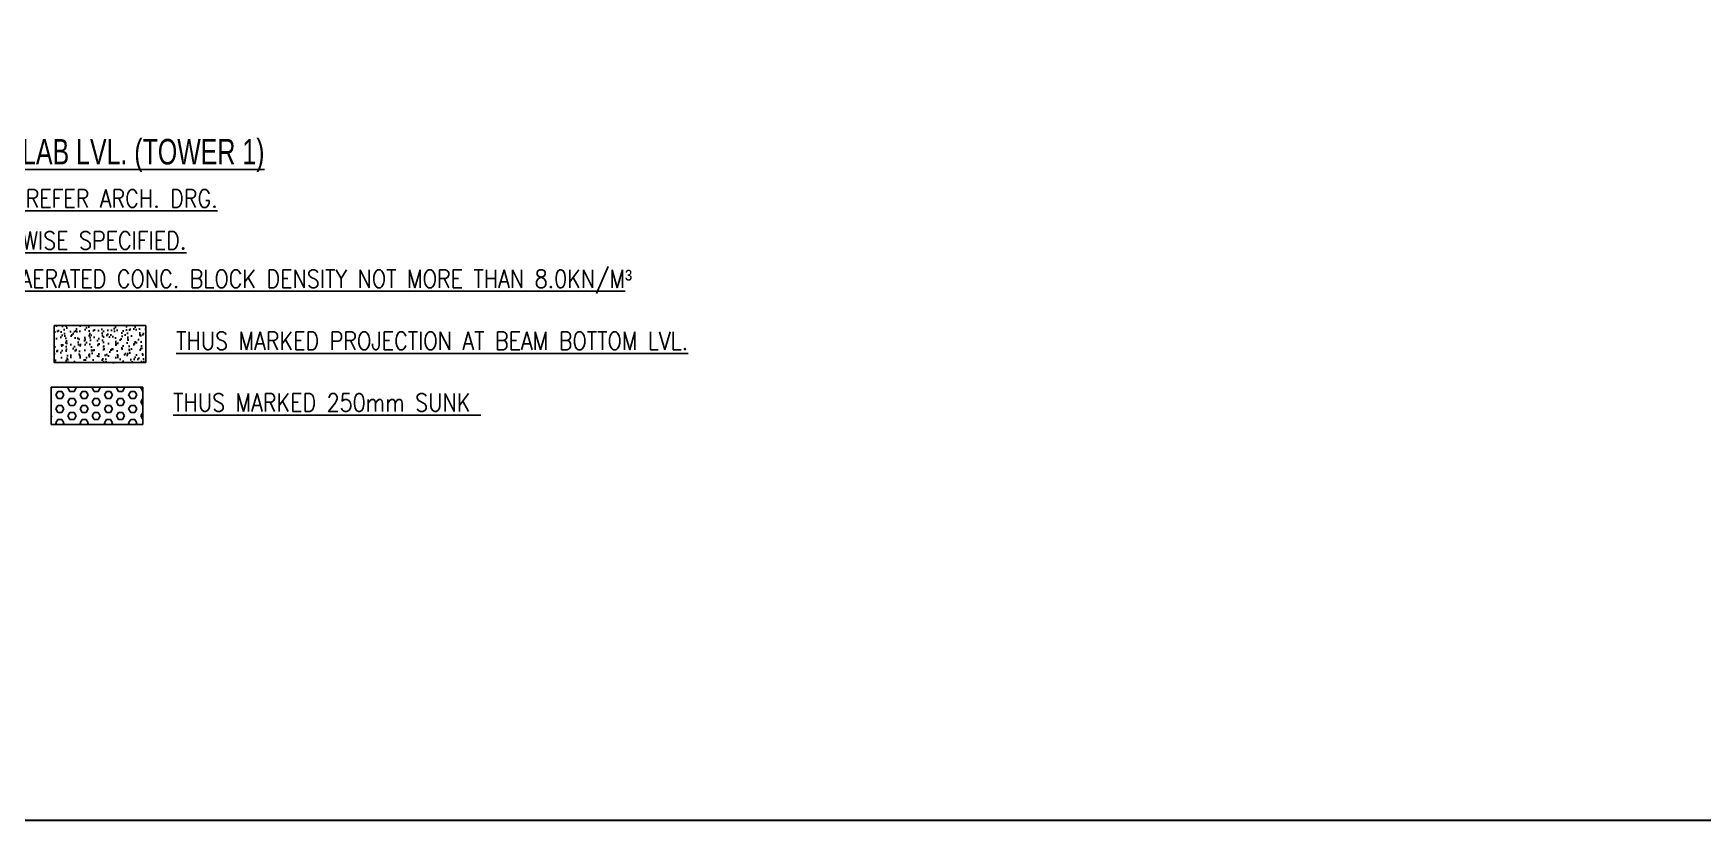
# Model space of a CAD drawing. Header units: millimetres. Extents: x 1078357 to 2594950, y -4969473 to -4636555.
# Drawn here: x 1601908 to 1628096, y -4682741 to -4670391 of the extents above; entities that cross this region are included whole.
import ezdxf

# ---------------------------------------------------------------- set-up
doc = ezdxf.new("R2010")
doc.units = ezdxf.units.MM
doc.layers.add('Boundary', color=40, linetype='Continuous', lineweight=30)
doc.layers.add('HATCH', color=8, linetype='Continuous', lineweight=30)
for name, color, linetype in [('S TEXT', 7, 'Continuous'), ('S-LEGEND', 7, 'Continuous'), ('SLAB FOLD', 8, 'Continuous')]:
    doc.layers.add(name, color=color, linetype=linetype)
doc.styles.add('ROMANS', font='romans.shx', dxfattribs={"width": 0.85})
doc.styles.add('SANSSERIF', font='sas_____.pfb')

msp = doc.modelspace()

# ---------------------------------------------------------------- hatches: boundary and pattern name
at = {"layer": 'HATCH'}
h = msp.add_hatch(dxfattribs=at)
h.set_pattern_fill('AR-SAND', color=8, scale=3, angle=90)
h.set_pattern_definition([(127.5, (855802.5, -38176.71), (-146.8239712, -4.800094), [0, -115.824, 0, -129.54, 0, -123.825]), (97.5, (855802.5, -38176.71), (-215.04753, 134.856985), [0, -62.484, 0, -104.394, 0, -40.005]), (57.5, (855802.5, -38270.44), (-0.4311554, 237.297711), [0, -38.1, 0, -137.16, 0, -179.07]), (47.5, (855802.5, -38270.44), (-66.878797, 229.066936), [0, -19.05, 0, -89.916, 0, -102.87])])
h.paths.add_polyline_path([(1602236.3, -4674975.1), (1603671.8, -4674975.1), (1603671.8, -4675556.4), (1602236.3, -4675556.4)])
at = {"layer": 'SLAB FOLD', "ltscale": 1000}
h = msp.add_hatch(dxfattribs=at)
h.set_pattern_fill('HEX', color=8, scale=20, angle=180)
h.set_pattern_definition([(180, (1554730.07, -4431180.05), (-1e-14, -109.985226), [63.5, -127]), (300, (1554730.07, -4431180.05), (95.25, 54.992613), [63.5, -127]), (240, (1554666.57, -4431180.05), (95.25, -54.992613), [63.5, -127])])
h.paths.add_polyline_path([(1602189.4, -4675943), (1603625, -4675943), (1603625, -4676524.4), (1602189.4, -4676524.4)])

# ---------------------------------------------------------------- linework, layer by layer
at = {"layer": 'Boundary', "ltscale": 700, "elevation": 0}
msp.add_lwpolyline([(1574104.5, -4636994.1), (1679698.7, -4636994.1), (1679698.7, -4682741.1), (1574104.5, -4682741.1)], close=True, dxfattribs=at)
at = {"layer": 'S-LEGEND', "color": 1, "linetype": 'Continuous', "elevation": 0.2}
for points in [[(1602236.3, -4674975.1), (1603671.8, -4674975.1), (1603671.8, -4675556.4), (1602236.3, -4675556.4)], [(1602189.4, -4675943), (1603625, -4675943), (1603625, -4676524.4), (1602189.4, -4676524.4)]]:
    msp.add_lwpolyline(points, close=True, dxfattribs=at)

# ---------------------------------------------------------------- texts
at = {"layer": 'S TEXT', "color": 1, "extrusion": (-1.33677e-08, 3.74197e-09, 1), "style": 'SANSSERIF', "width": 0.7}
msp.add_text('%%USTRUCTURAL LAYOUT 5TH FLOOR ROOF SLAB LVL. (TOWER 1)', height=400, dxfattribs=at).set_placement((1593516.5, -4672446.9, 0.2))
at = {"layer": 'S-LEGEND', "color": 0, "linetype": 'Continuous', "style": 'ROMANS', "width": 0.85}
for s, p in [('%%U* FOR ALL CENTRE LINE DIMENSIONS & LOCATION REFER ARCH. DRG.', (1593628.7, -4673121.1, 0.2)), ('%%U* ALL SLABS 125THK. R.C.C. SLAB UNLESS OTHERWISE SPECIFIED.', (1593628.7, -4673779.4, 0.2)), ('%%UTHUS MARKED PROJECTION AT BEAM BOTTOM LVL.', (1604146.8, -4675355.2, 0.2)), ('%%UTHUS MARKED 250mm SUNK ', (1604100, -4676323.1, 0.2))]:
    msp.add_text(s, height=280.28, dxfattribs=at).set_placement(p)
at = {"layer": 'S-LEGEND', "color": 0, "linetype": 'Continuous', "insert": (1593752, -4674474.3, 0.2), "char_height": 280.2804, "width": 26415.119, "attachment_point": 7, "style": 'ROMANS'}
msp.add_mtext('{\\L*BLOCK MASONARY MUST BE WITH LIGHT WEIGHT AERATED CONC. BLOCK DENSITY NOT MORE THAN 8.0KN/M\\fArial|b0|i0|c0|p34;\\l³}', dxfattribs=at)

doc.saveas('drawing.dxf')
